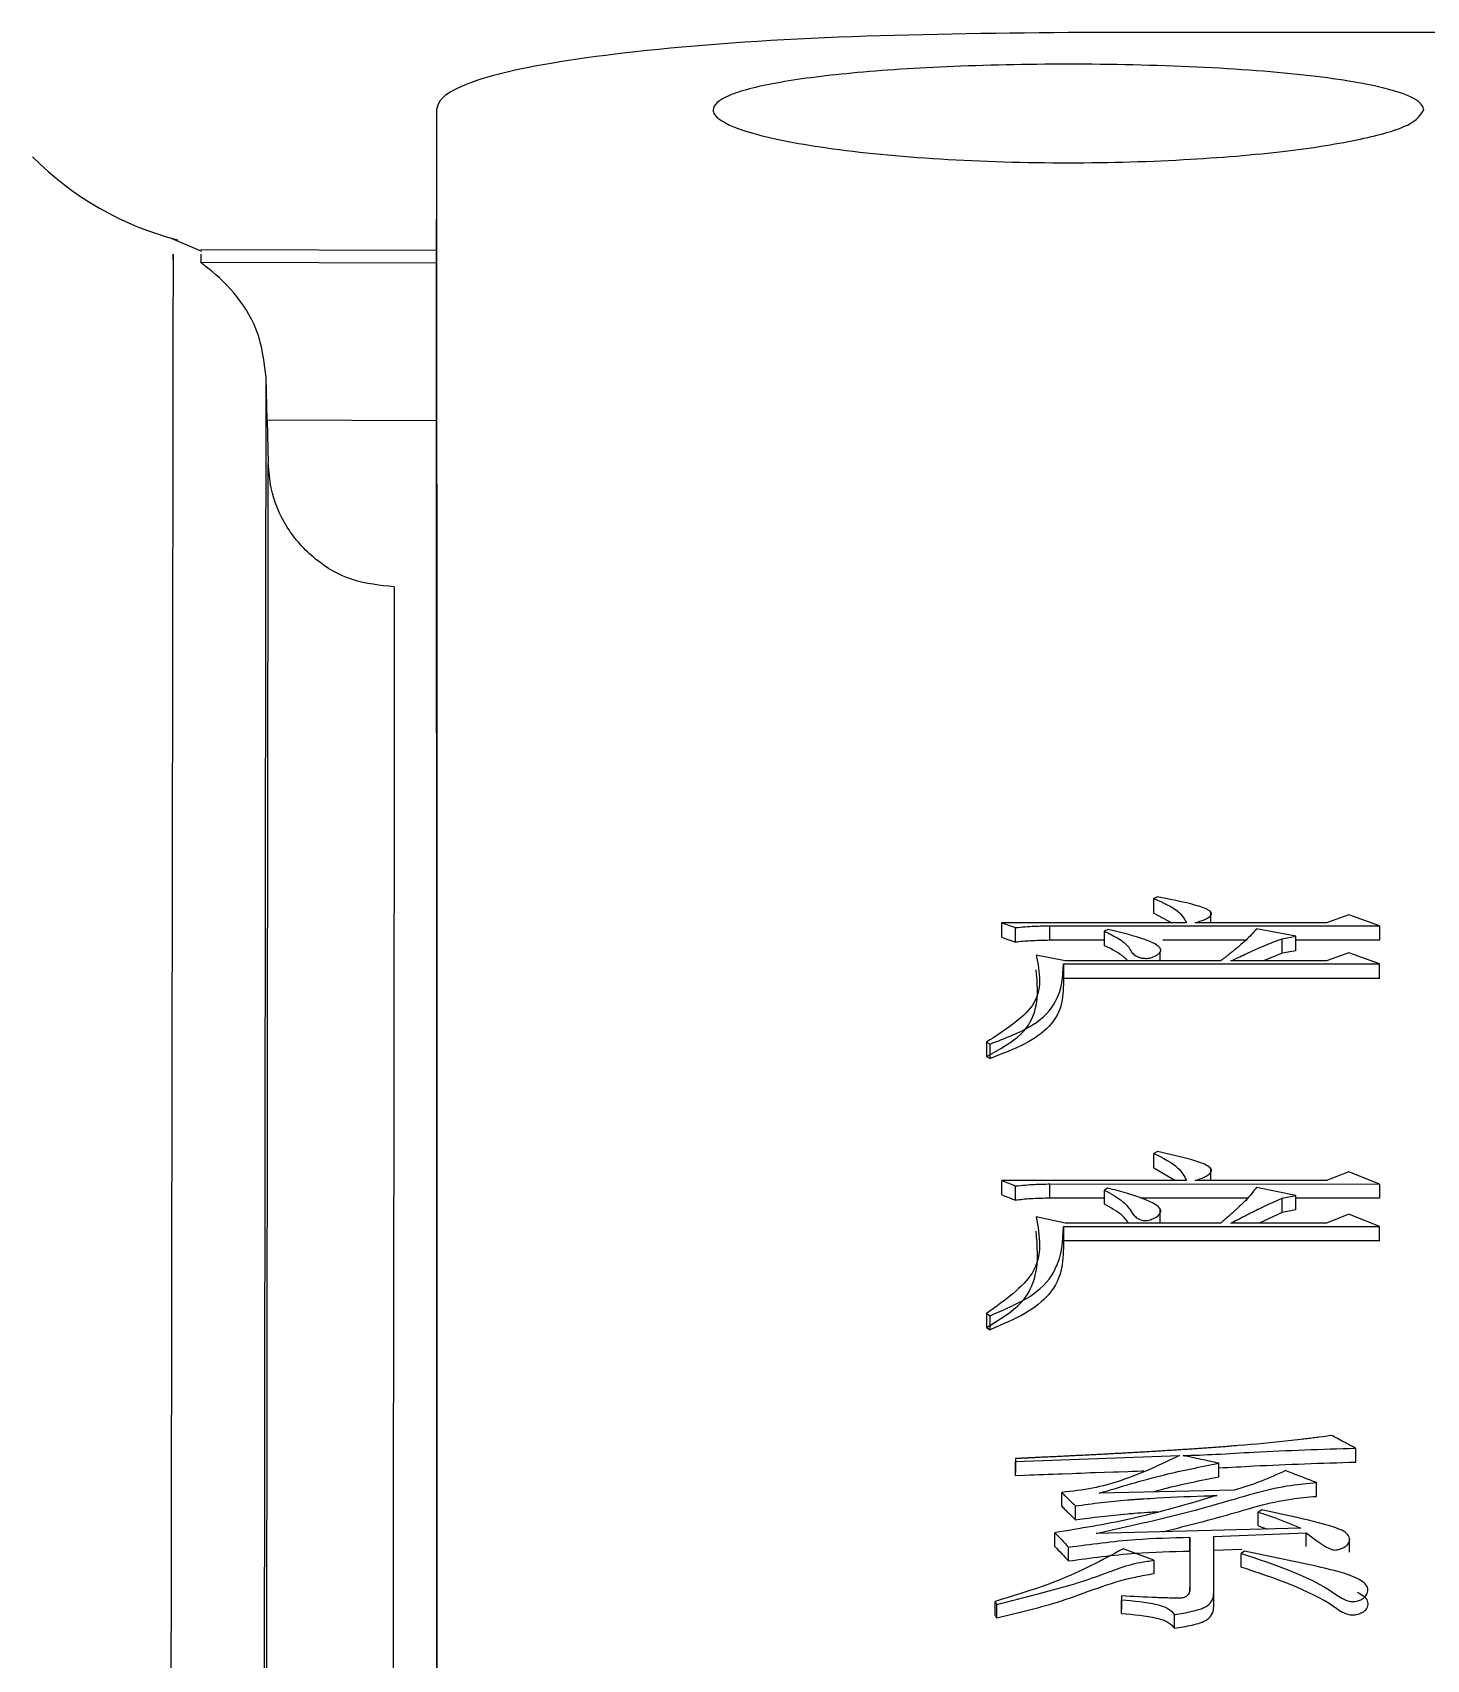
# Model space of a CAD drawing. Header units: millimetres. Extents: x 2136 to 4572, y 748 to 2471.
# Drawn here: x 2803.04 to 2811.86, y 2280.38 to 2290.67 of the extents above; entities that cross this region are included whole.
import ezdxf

# ---------------------------------------------------------------- set-up
doc = ezdxf.new("R2010")
doc.units = ezdxf.units.MM

msp = doc.modelspace()

# ---------------------------------------------------------------- linework, layer by layer
at = {"color": 7, "linetype": 'Continuous', "lineweight": 25}
for p, q in [((2846.594, 2290.672), (2809.594, 2290.674)), ((2805.594, 2290.191), (2805.594, 2289.5)), ((2804.108, 2289.288), (2803.905, 2289.374)), ((2805.594, 2289.295), (2804.101, 2289.298)), ((2804.101, 2289.271), (2804.101, 2289.22)), ((2804.101, 2289.22), (2805.594, 2289.216)), ((2804.515, 2288.489), (2804.515, 2288.491)), ((2804.522, 2288.22), (2804.515, 2288.491)), ((2804.522, 2288.22), (2804.528, 2287.949)), ((2805.594, 2288.217), (2804.522, 2288.22)), ((2810.158, 2285.204), (2810.136, 2285.193)), ((2810.136, 2285.1), (2810.136, 2285.193)), ((2809.173, 2284.948), (2809.173, 2285.04)), ((2809.173, 2285.04), (2809.26, 2285.009)), ((2810.342, 2285.04), (2809.173, 2285.04)), ((2810.136, 2285.1), (2810.25, 2285.04)), ((2811.229, 2285.04), (2810.396, 2285.04)), ((2810.495, 2285.04), (2810.495, 2285.11)), ((2811.369, 2285.09), (2811.229, 2285.04)), ((2811.564, 2285.02), (2811.369, 2285.09)), ((2809.26, 2284.917), (2809.26, 2285.009)), ((2809.476, 2284.929), (2809.476, 2285.021)), ((2809.476, 2285.021), (2811.564, 2285.02)), ((2809.822, 2284.894), (2809.822, 2284.986)), ((2811.034, 2284.955), (2810.785, 2285.001)), ((2810.947, 2284.939), (2811.034, 2284.955)), ((2810.947, 2284.848), (2810.947, 2284.939)), ((2811.034, 2284.863), (2811.034, 2284.955)), ((2811.564, 2285.02), (2811.564, 2284.929)), ((2809.574, 2284.799), (2809.39, 2284.834)), ((2809.822, 2284.929), (2809.476, 2284.929)), ((2810.176, 2284.873), (2810.176, 2284.877)), ((2810.176, 2284.799), (2810.176, 2284.859)), ((2810.717, 2284.929), (2810.192, 2284.929)), ((2810.947, 2284.848), (2810.829, 2284.799)), ((2811.034, 2284.863), (2810.947, 2284.848)), ((2811.564, 2284.929), (2811.034, 2284.929)), ((2811.369, 2284.85), (2811.229, 2284.799)), ((2811.564, 2284.779), (2811.369, 2284.85)), ((2809.563, 2284.78), (2809.563, 2284.688)), ((2809.563, 2284.78), (2811.564, 2284.779)), ((2810.558, 2284.799), (2809.574, 2284.799)), ((2811.229, 2284.799), (2810.623, 2284.799)), ((2811.564, 2284.688), (2811.564, 2284.779)), ((2811.564, 2284.688), (2809.563, 2284.688)), ((2809.076, 2284.284), (2809.076, 2284.193)), ((2809.076, 2284.284), (2809.098, 2284.272)), ((2809.098, 2284.181), (2809.098, 2284.272)), ((2809.076, 2284.193), (2809.098, 2284.181)), ((2810.158, 2283.592), (2810.136, 2283.579)), ((2810.136, 2283.489), (2810.136, 2283.579)), ((2809.173, 2283.318), (2809.173, 2283.408)), ((2809.173, 2283.408), (2809.26, 2283.374)), ((2810.342, 2283.408), (2809.173, 2283.408)), ((2810.136, 2283.489), (2810.272, 2283.408)), ((2811.229, 2283.408), (2810.396, 2283.408)), ((2810.495, 2283.408), (2810.495, 2283.487)), ((2811.369, 2283.464), (2811.229, 2283.408)), ((2811.564, 2283.386), (2811.369, 2283.464)), ((2809.26, 2283.284), (2809.26, 2283.374)), ((2809.476, 2283.297), (2809.476, 2283.387)), ((2809.476, 2283.387), (2811.564, 2283.386)), ((2809.822, 2283.297), (2809.476, 2283.297)), ((2809.844, 2283.361), (2809.822, 2283.348)), ((2810.728, 2283.297), (2810.055, 2283.297)), ((2811.034, 2283.313), (2810.785, 2283.365)), ((2810.947, 2283.296), (2811.034, 2283.313)), ((2810.947, 2283.206), (2810.947, 2283.296)), ((2811.034, 2283.223), (2811.034, 2283.313)), ((2811.564, 2283.297), (2811.034, 2283.297)), ((2811.564, 2283.386), (2811.564, 2283.297)), ((2810.175, 2283.139), (2810.175, 2283.23)), ((2810.947, 2283.206), (2810.801, 2283.139)), ((2811.034, 2283.223), (2810.947, 2283.206)), ((2811.369, 2283.196), (2811.229, 2283.139)), ((2811.564, 2283.117), (2811.369, 2283.196)), ((2809.574, 2283.139), (2809.39, 2283.179)), ((2809.563, 2283.117), (2809.563, 2283.028)), ((2809.563, 2283.117), (2811.564, 2283.117)), ((2810.558, 2283.139), (2809.574, 2283.139)), ((2811.229, 2283.139), (2810.623, 2283.139)), ((2811.564, 2283.028), (2811.564, 2283.117)), ((2811.564, 2283.028), (2809.563, 2283.028)), ((2809.076, 2282.567), (2809.076, 2282.478)), ((2809.076, 2282.567), (2809.098, 2282.553)), ((2809.076, 2282.478), (2809.098, 2282.464)), ((2809.098, 2282.464), (2809.098, 2282.553)), ((2809.26, 2281.649), (2809.26, 2281.561)), ((2811.413, 2281.627), (2811.413, 2281.715)), ((2809.26, 2281.542), (2809.26, 2281.63)), ((2809.26, 2281.542), (2809.26, 2281.561)), ((2810.547, 2281.533), (2810.547, 2281.62)), ((2809.552, 2281.348), (2809.552, 2281.435)), ((2810.645, 2281.449), (2809.79, 2281.43)), ((2811.164, 2281.41), (2811.164, 2281.497)), ((2809.639, 2281.261), (2809.639, 2281.349)), ((2810.796, 2281.223), (2810.796, 2281.31)), ((2809.509, 2281.093), (2809.509, 2281.18)), ((2810.363, 2281.151), (2810.363, 2280.854)), ((2810.515, 2281.156), (2811.099, 2281.18)), ((2810.515, 2280.799), (2810.515, 2281.156)), ((2810.796, 2281.223), (2810.854, 2281.203)), ((2811.374, 2281.13), (2811.374, 2281.144)), ((2811.374, 2281.057), (2811.374, 2281.127)), ((2809.595, 2281.001), (2809.595, 2281.088)), ((2810.136, 2281.005), (2809.941, 2281.078)), ((2810.363, 2281.064), (2810.363, 2280.811)), ((2810.515, 2281.069), (2810.693, 2281.076)), ((2810.709, 2281.064), (2810.688, 2281.049)), ((2810.688, 2280.962), (2810.688, 2281.049)), ((2810.136, 2281.005), (2810.136, 2280.919)), ((2809.13, 2280.659), (2809.13, 2280.745)), ((2809.931, 2280.78), (2809.931, 2280.693)), ((2809.931, 2280.669), (2809.931, 2280.755)), ((2810.515, 2280.713), (2810.515, 2280.799)), ((2809.931, 2280.669), (2809.931, 2280.693)), ((2810.266, 2280.575), (2810.266, 2280.661))]:
    msp.add_line(p, q, dxfattribs=at)
at = {"color": 7, "linetype": 'Continuous', "lineweight": 25, "flags": 128}
for points in [[(2809.844, 2284.997), (2809.839, 2284.994), (2809.83, 2284.99), (2809.822, 2284.986)], [(2809.822, 2283.258), (2809.822, 2283.291), (2809.822, 2283.32), (2809.822, 2283.348)], [(2809.26, 2281.63), (2809.779, 2281.649), (2810.298, 2281.668)], [(2809.26, 2281.542), (2809.319, 2281.545), (2809.349, 2281.546), (2809.378, 2281.547), (2809.408, 2281.548), (2809.438, 2281.549), (2809.467, 2281.55), (2809.497, 2281.551), (2809.527, 2281.552), (2809.556, 2281.553), (2809.616, 2281.555), (2809.645, 2281.556), (2809.675, 2281.557), (2809.704, 2281.559), (2809.734, 2281.56), (2809.764, 2281.561), (2809.882, 2281.565), (2809.912, 2281.566), (2809.971, 2281.568), (2810.001, 2281.569), (2810.03, 2281.57), (2810.06, 2281.571), (2810.072, 2281.572)], [(2810.818, 2281.325), (2810.807, 2281.317), (2810.796, 2281.31)], [(2811.066, 2281.209), (2810.418, 2281.192), (2809.769, 2281.175)], [(2810.363, 2281.064), (2810.363, 2281.093), (2810.363, 2281.122), (2810.363, 2281.151)], [(2809.141, 2280.639), (2809.141, 2280.675), (2809.141, 2280.7), (2809.141, 2280.726)]]:
    msp.add_lwpolyline(points, dxfattribs=at)
at = {"color": 7, "linetype": 'Continuous', "lineweight": 25}
msp.add_arc((2804.454, 2291.298), 2, 224.8775, 255.5765, dxfattribs=at)
for points, knots in [([(2809.594, 2290.674), (2809.1, 2290.668), (2808.111, 2290.657), (2806.825, 2290.564), (2805.942, 2290.424), (2805.619, 2290.286), (2805.599, 2290.204), (2805.594, 2290.184)], [0, 0, 0, 0, 0.247809, 0.496064, 0.726764, 0.933891, 1, 1, 1, 1]), ([(2811.844, 2290.184), (2811.824, 2290.152), (2811.782, 2290.087), (2811.46, 2289.995), (2810.972, 2289.917), (2810.312, 2289.862), (2809.532, 2289.842), (2808.719, 2289.869), (2808.007, 2289.942), (2807.522, 2290.044), (2807.36, 2290.129), (2807.334, 2290.206), (2807.416, 2290.278), (2807.726, 2290.359), (2808.218, 2290.422), (2808.876, 2290.465), (2809.657, 2290.479), (2810.47, 2290.459), (2811.182, 2290.403), (2811.665, 2290.317), (2811.833, 2290.238), (2811.842, 2290.194), (2811.844, 2290.184)], [0, 0, 0, 0, 0.046277, 0.09272, 0.141716, 0.195191, 0.253686, 0.315262, 0.376912, 0.43437, 0.485817, 0.500005, 0.546255, 0.592702, 0.641799, 0.695156, 0.753515, 0.815398, 0.876863, 0.934161, 0.985737, 1, 1, 1, 1]), ([(2805.594, 2290.184), (2805.594, 2290.08), (2805.594, 2289.559), (2805.595, 2288.192), (2805.595, 2286.033), (2805.595, 2283.414), (2805.595, 2280.952), (2805.595, 2277.444), (2805.595, 2274.301), (2805.595, 2269.986), (2805.595, 2265.299), (2805.595, 2260.167), (2805.595, 2254.743), (2805.595, 2250.184), (2805.595, 2244.262), (2805.595, 2239.356), (2805.595, 2232.677), (2805.595, 2228.384), (2805.595, 2225.383)], [0, 0, 0, 0, 0.020124, 0.100733, 0.181328, 0.221587, 0.302184, 0.342442, 0.423039, 0.463298, 0.543894, 0.624491, 0.664749, 0.745346, 0.785604, 0.8662, 0.906458, 1, 1, 1, 1]), ([(2805.595, 2259.094), (2805.595, 2260.279), (2805.595, 2262.532), (2805.595, 2266.573), (2805.595, 2270.28), (2805.595, 2274.515), (2805.595, 2277.589), (2805.595, 2281.001), (2805.595, 2283.978), (2805.595, 2286.322), (2805.594, 2288.262), (2805.594, 2288.996), (2805.594, 2289.493)], [0, 0, 0, 0, 0.072858, 0.13859, 0.270184, 0.335916, 0.467513, 0.533245, 0.664841, 0.796434, 0.862166, 1, 1, 1, 1]), ([(2803.926, 2289.236), (2803.926, 2289.264), (2803.926, 2289.353), (2803.925, 2288.367), (2803.922, 2286.354), (2803.917, 2283.291), (2803.912, 2279.903), (2803.907, 2276.565), (2803.902, 2273.496), (2803.897, 2269.852), (2803.89, 2265.582), (2803.883, 2260.936), (2803.875, 2255.989), (2803.867, 2250.819), (2803.858, 2245.134), (2803.848, 2238.937), (2803.837, 2232.253), (2803.83, 2227.563), (2803.826, 2225.169)], [0, 0, 0, 0, 0.039342, 0.122943, 0.206183, 0.289063, 0.371582, 0.416612, 0.465601, 0.518547, 0.575452, 0.636313, 0.690059, 0.746552, 0.805793, 0.867782, 0.932518, 1, 1, 1, 1]), ([(2804.515, 2288.491), (2804.505, 2288.575), (2804.482, 2288.761), (2804.348, 2289), (2804.197, 2289.147), (2804.11, 2289.209), (2804.103, 2289.217), (2804.101, 2289.22)], [0, 0, 0, 0, 0.202377, 0.447822, 0.758573, 0.919939, 1, 1, 1, 1]), ([(2804.431, 2225.033), (2804.436, 2228.332), (2804.445, 2234.931), (2804.458, 2244.361), (2804.47, 2253.242), (2804.481, 2261.399), (2804.49, 2268.7), (2804.499, 2275.017), (2804.505, 2280.241), (2804.51, 2284.289), (2804.513, 2286.693), (2804.515, 2288.007), (2804.515, 2288.328), (2804.515, 2288.489)], [0, 0, 0, 0, 0.0981345, 0.196269, 0.2944034, 0.3925379, 0.4906723, 0.5888066, 0.686941, 0.7850753, 0.8832097, 0.9416048, 1, 1, 1, 1]), ([(2804.445, 2224.984), (2804.448, 2227.37), (2804.455, 2232.077), (2804.464, 2238.826), (2804.473, 2245.169), (2804.481, 2251.064), (2804.488, 2256.494), (2804.496, 2262.227), (2804.504, 2267.996), (2804.511, 2273.476), (2804.517, 2277.943), (2804.521, 2281.466), (2804.524, 2284.129), (2804.526, 2286.029), (2804.528, 2287.26), (2804.528, 2287.774), (2804.528, 2287.924), (2804.528, 2287.949)], [0, 0, 0, 0, 0.07139, 0.140843, 0.208359, 0.273937, 0.337578, 0.399281, 0.488173, 0.572709, 0.652888, 0.72871, 0.800173, 0.867277, 0.930021, 0.988406, 1, 1, 1, 1]), ([(2805.326, 2287.166), (2805.237, 2287.175), (2805.057, 2287.193), (2804.818, 2287.331), (2804.637, 2287.535), (2804.544, 2287.754), (2804.533, 2287.897), (2804.528, 2287.949)], [0, 0, 0, 0, 0.217636, 0.435267, 0.653067, 0.871221, 1, 1, 1, 1]), ([(2805.326, 2287.166), (2805.326, 2287.073), (2805.326, 2286.903), (2805.326, 2286.456), (2805.325, 2285.915), (2805.325, 2285.239), (2805.324, 2284.432), (2805.323, 2283.492), (2805.321, 2282.42), (2805.319, 2280.711), (2805.316, 2278.024), (2805.311, 2273.875), (2805.304, 2268.658), (2805.297, 2263.051), (2805.289, 2257.374), (2805.282, 2251.907), (2805.273, 2245.894), (2805.264, 2239.347), (2805.255, 2232.304), (2805.248, 2227.361), (2805.244, 2224.847)], [0, 0, 0, 0, 0.037781, 0.069081, 0.100468, 0.131943, 0.163506, 0.195157, 0.226895, 0.258722, 0.330934, 0.408983, 0.49287, 0.582593, 0.645672, 0.711347, 0.779618, 0.850484, 0.923944, 1, 1, 1, 1]), ([(2810.136, 2285.193), (2810.193, 2285.167), (2810.294, 2285.123), (2810.327, 2285.065), (2810.342, 2285.04)], [0, 0, 0, 0, 0.5653913, 1, 1, 1, 1]), ([(2810.396, 2285.04), (2810.416, 2285.046), (2810.456, 2285.058), (2810.492, 2285.078), (2810.501, 2285.096), (2810.497, 2285.111), (2810.454, 2285.135), (2810.34, 2285.169), (2810.23, 2285.19), (2810.158, 2285.204)], [0, 0, 0, 0, 0.120783, 0.237942, 0.284243, 0.33082, 0.424981, 0.62081, 1, 1, 1, 1]), ([(2809.173, 2284.948), (2809.186, 2284.943), (2809.206, 2284.936), (2809.235, 2284.926), (2809.252, 2284.92), (2809.26, 2284.917)], [0, 0, 0, 0, 0.4286101, 0.7143044, 1, 1, 1, 1]), ([(2809.26, 2285.009), (2809.3, 2285.013), (2809.371, 2285.02), (2809.444, 2285.02), (2809.476, 2285.021)], [0, 0, 0, 0, 0.558835, 1, 1, 1, 1]), ([(2809.822, 2284.986), (2809.852, 2284.972), (2809.915, 2284.941), (2809.985, 2284.887), (2809.998, 2284.837), (2810.05, 2284.818), (2810.073, 2284.815), (2810.096, 2284.814), (2810.119, 2284.818), (2810.144, 2284.828), (2810.165, 2284.843), (2810.182, 2284.861), (2810.177, 2284.881), (2810.14, 2284.911), (2810.027, 2284.953), (2809.916, 2284.981), (2809.845, 2284.997), (2809.844, 2284.997)], [0, 0, 0, 0, 0.117809, 0.254848, 0.391031, 0.410857, 0.430654, 0.450876, 0.468611, 0.491916, 0.540003, 0.576761, 0.613939, 0.66464, 0.78945, 0.997759, 1, 1, 1, 1]), ([(2810.785, 2285.001), (2810.764, 2284.977), (2810.732, 2284.94), (2810.688, 2284.903), (2810.671, 2284.888), (2810.664, 2284.882), (2810.657, 2284.877), (2810.65, 2284.872), (2810.646, 2284.868), (2810.642, 2284.865), (2810.639, 2284.862), (2810.635, 2284.859), (2810.631, 2284.856), (2810.627, 2284.853), (2810.623, 2284.85), (2810.619, 2284.847), (2810.616, 2284.844), (2810.612, 2284.841), (2810.607, 2284.837), (2810.604, 2284.834), (2810.599, 2284.831), (2810.595, 2284.828), (2810.591, 2284.825), (2810.588, 2284.822), (2810.584, 2284.819), (2810.579, 2284.815), (2810.575, 2284.813), (2810.571, 2284.809), (2810.567, 2284.806), (2810.562, 2284.803), (2810.56, 2284.8), (2810.558, 2284.799)], [0, 0, 0, 0, 0.353012, 0.528911, 0.550896, 0.572881, 0.61685, 0.638835, 0.649827, 0.671812, 0.682805, 0.693797, 0.715782, 0.726774, 0.748759, 0.759751, 0.770744, 0.792728, 0.803721, 0.825705, 0.836698, 0.858683, 0.869675, 0.880667, 0.902652, 0.913644, 0.935629, 0.946622, 0.968606, 0.979599, 1, 1, 1, 1]), ([(2810.623, 2284.799), (2810.653, 2284.813), (2810.713, 2284.841), (2810.818, 2284.889), (2810.899, 2284.921), (2810.947, 2284.939)], [0, 0, 0, 0, 0.28957, 0.579171, 1, 1, 1, 1]), ([(2809.39, 2284.834), (2809.412, 2284.725), (2809.453, 2284.529), (2809.192, 2284.36), (2809.076, 2284.284)], [0, 0, 0, 0, 0.55707, 1, 1, 1, 1]), ([(2809.476, 2284.929), (2809.435, 2284.928), (2809.362, 2284.927), (2809.291, 2284.92), (2809.26, 2284.917)], [0, 0, 0, 0, 0.561086, 1, 1, 1, 1]), ([(2809.969, 2284.799), (2809.965, 2284.803), (2809.939, 2284.834), (2809.883, 2284.866), (2809.829, 2284.891), (2809.822, 2284.894)], [0, 0, 0, 0, 0.110635, 0.886447, 1, 1, 1, 1]), ([(2809.076, 2284.193), (2809.158, 2284.239), (2809.319, 2284.329), (2809.411, 2284.524), (2809.398, 2284.66), (2809.39, 2284.743)], [0, 0, 0, 0, 0.284866, 0.563033, 1, 1, 1, 1]), ([(2809.098, 2284.272), (2809.196, 2284.31), (2809.391, 2284.384), (2809.553, 2284.567), (2809.559, 2284.699), (2809.563, 2284.78)], [0, 0, 0, 0, 0.2878172, 0.565935, 1, 1, 1, 1]), ([(2809.563, 2284.688), (2809.562, 2284.583), (2809.561, 2284.437), (2809.328, 2284.268), (2809.175, 2284.211), (2809.098, 2284.181)], [0, 0, 0, 0, 0.551532, 0.772844, 1, 1, 1, 1]), ([(2810.136, 2283.579), (2810.193, 2283.551), (2810.294, 2283.501), (2810.327, 2283.436), (2810.342, 2283.408)], [0, 0, 0, 0, 0.565391, 1, 1, 1, 1]), ([(2810.396, 2283.408), (2810.416, 2283.415), (2810.456, 2283.429), (2810.492, 2283.451), (2810.502, 2283.471), (2810.497, 2283.488), (2810.454, 2283.515), (2810.34, 2283.553), (2810.23, 2283.576), (2810.158, 2283.592)], [0, 0, 0, 0, 0.120818, 0.238007, 0.284295, 0.33086, 0.424999, 0.620775, 1, 1, 1, 1]), ([(2809.173, 2283.318), (2809.186, 2283.313), (2809.206, 2283.305), (2809.235, 2283.294), (2809.252, 2283.287), (2809.26, 2283.284)], [0, 0, 0, 0, 0.42861, 0.714304, 1, 1, 1, 1]), ([(2809.26, 2283.374), (2809.3, 2283.378), (2809.371, 2283.386), (2809.444, 2283.386), (2809.476, 2283.387)], [0, 0, 0, 0, 0.558835, 1, 1, 1, 1]), ([(2809.476, 2283.297), (2809.435, 2283.296), (2809.362, 2283.295), (2809.291, 2283.287), (2809.26, 2283.284)], [0, 0, 0, 0, 0.5610854, 1, 1, 1, 1]), ([(2809.822, 2283.348), (2809.861, 2283.327), (2809.931, 2283.288), (2809.985, 2283.229), (2810.008, 2283.186), (2810.037, 2283.165), (2810.058, 2283.158), (2810.071, 2283.155), (2810.087, 2283.155), (2810.109, 2283.159), (2810.137, 2283.169), (2810.165, 2283.185), (2810.18, 2283.207), (2810.179, 2283.229), (2810.145, 2283.261), (2810.069, 2283.294), (2809.961, 2283.33), (2809.884, 2283.35), (2809.844, 2283.361)], [0, 0, 0, 0, 0.156027, 0.282026, 0.363634, 0.404884, 0.41922, 0.430594, 0.442017, 0.458331, 0.488158, 0.530974, 0.573109, 0.616801, 0.655305, 0.770242, 0.882988, 1, 1, 1, 1]), ([(2810.785, 2283.365), (2810.764, 2283.338), (2810.732, 2283.296), (2810.688, 2283.255), (2810.671, 2283.239), (2810.664, 2283.232), (2810.657, 2283.226), (2810.65, 2283.22), (2810.646, 2283.216), (2810.642, 2283.213), (2810.639, 2283.209), (2810.635, 2283.206), (2810.631, 2283.203), (2810.627, 2283.199), (2810.623, 2283.196), (2810.619, 2283.192), (2810.616, 2283.189), (2810.612, 2283.186), (2810.607, 2283.182), (2810.604, 2283.179), (2810.599, 2283.175), (2810.595, 2283.171), (2810.591, 2283.168), (2810.588, 2283.165), (2810.584, 2283.162), (2810.579, 2283.158), (2810.575, 2283.154), (2810.571, 2283.15), (2810.567, 2283.147), (2810.562, 2283.143), (2810.56, 2283.141), (2810.558, 2283.139)], [0, 0, 0, 0, 0.353012, 0.528911, 0.550896, 0.572881, 0.61685, 0.638835, 0.649827, 0.671812, 0.682805, 0.693797, 0.715782, 0.726774, 0.748759, 0.759751, 0.770744, 0.792728, 0.803721, 0.825706, 0.836698, 0.858683, 0.869675, 0.880667, 0.902652, 0.913645, 0.935629, 0.946622, 0.968606, 0.979599, 1, 1, 1, 1]), ([(2810.623, 2283.139), (2810.653, 2283.155), (2810.713, 2283.186), (2810.818, 2283.24), (2810.899, 2283.275), (2810.947, 2283.296)], [0, 0, 0, 0, 0.28957, 0.579171, 1, 1, 1, 1]), ([(2809.976, 2283.139), (2809.962, 2283.157), (2809.929, 2283.201), (2809.862, 2283.237), (2809.822, 2283.258)], [0, 0, 0, 0, 0.408631, 1, 1, 1, 1]), ([(2809.39, 2283.179), (2809.412, 2283.057), (2809.453, 2282.838), (2809.192, 2282.65), (2809.076, 2282.567)], [0, 0, 0, 0, 0.55707, 1, 1, 1, 1]), ([(2809.076, 2282.478), (2809.158, 2282.528), (2809.319, 2282.628), (2809.411, 2282.845), (2809.398, 2282.996), (2809.39, 2283.089)], [0, 0, 0, 0, 0.284866, 0.563033, 1, 1, 1, 1]), ([(2809.098, 2282.553), (2809.196, 2282.595), (2809.391, 2282.677), (2809.553, 2282.88), (2809.559, 2283.028), (2809.563, 2283.117)], [0, 0, 0, 0, 0.287817, 0.565935, 1, 1, 1, 1]), ([(2809.563, 2283.028), (2809.562, 2282.911), (2809.561, 2282.748), (2809.328, 2282.561), (2809.175, 2282.497), (2809.098, 2282.464)], [0, 0, 0, 0, 0.551532, 0.772844, 1, 1, 1, 1]), ([(2811.261, 2281.795), (2811.235, 2281.791), (2811.196, 2281.786), (2811.151, 2281.78), (2811.118, 2281.776), (2811.092, 2281.773), (2811.046, 2281.767), (2810.909, 2281.751), (2810.763, 2281.738), (2810.629, 2281.728), (2810.589, 2281.724), (2810.556, 2281.722), (2810.523, 2281.719), (2810.496, 2281.718), (2810.463, 2281.715), (2810.436, 2281.713), (2810.403, 2281.711), (2810.376, 2281.709), (2810.343, 2281.707), (2810.309, 2281.705), (2810.276, 2281.703), (2810.242, 2281.7), (2810.216, 2281.699), (2810.182, 2281.697), (2810.155, 2281.695), (2810.122, 2281.693), (2810.088, 2281.691), (2810.055, 2281.689), (2810.022, 2281.687), (2809.995, 2281.686), (2809.961, 2281.684), (2809.934, 2281.682), (2809.901, 2281.681), (2809.867, 2281.679), (2809.834, 2281.677), (2809.8, 2281.675), (2809.774, 2281.674), (2809.74, 2281.672), (2809.713, 2281.671), (2809.68, 2281.669), (2809.653, 2281.668), (2809.629, 2281.667), (2809.613, 2281.666), (2809.596, 2281.665), (2809.579, 2281.664), (2809.562, 2281.663), (2809.549, 2281.663), (2809.532, 2281.662), (2809.519, 2281.661), (2809.502, 2281.66), (2809.485, 2281.66), (2809.468, 2281.659), (2809.452, 2281.658), (2809.438, 2281.657), (2809.421, 2281.657), (2809.408, 2281.656), (2809.395, 2281.655), (2809.385, 2281.655), (2809.374, 2281.654), (2809.366, 2281.654), (2809.358, 2281.653), (2809.349, 2281.653), (2809.341, 2281.653), (2809.333, 2281.652), (2809.326, 2281.652), (2809.317, 2281.652), (2809.311, 2281.651), (2809.302, 2281.651), (2809.294, 2281.65), (2809.286, 2281.65), (2809.277, 2281.65), (2809.269, 2281.649), (2809.263, 2281.649), (2809.26, 2281.649)], [0, 0, 0, 0, 0.039919, 0.059879, 0.069858, 0.089818, 0.099798, 0.139719, 0.299508, 0.319468, 0.339427, 0.359387, 0.369367, 0.389326, 0.399306, 0.419265, 0.429245, 0.449205, 0.459184, 0.479144, 0.499103, 0.509083, 0.529043, 0.539022, 0.558982, 0.568962, 0.588921, 0.608881, 0.61886, 0.63882, 0.648799, 0.668759, 0.678739, 0.698698, 0.718658, 0.728637, 0.748597, 0.758577, 0.778536, 0.788516, 0.808475, 0.818455, 0.823445, 0.833425, 0.843404, 0.848394, 0.858374, 0.863364, 0.873344, 0.878333, 0.888313, 0.898293, 0.903283, 0.913263, 0.918252, 0.928232, 0.933222, 0.938212, 0.943202, 0.948192, 0.950687, 0.955676, 0.960666, 0.963161, 0.968151, 0.970646, 0.975636, 0.978131, 0.983121, 0.988111, 0.990605, 0.995303, 1, 1, 1, 1]), ([(2811.413, 2281.715), (2811.387, 2281.728), (2811.337, 2281.755), (2811.286, 2281.782), (2811.261, 2281.795)], [0, 0, 0, 0, 0.5, 1, 1, 1, 1]), ([(2809.26, 2281.649), (2809.26, 2281.647), (2809.26, 2281.643), (2809.26, 2281.638), (2809.26, 2281.634), (2809.26, 2281.631), (2809.26, 2281.63)], [0, 0, 0, 0, 0.34, 0.56, 0.78, 1, 1, 1, 1]), ([(2810.298, 2281.668), (2810.179, 2281.611), (2810.013, 2281.532), (2809.75, 2281.457), (2809.618, 2281.442), (2809.552, 2281.435)], [0, 0, 0, 0, 0.5523735, 0.7751101, 1, 1, 1, 1]), ([(2810.32, 2281.668), (2810.389, 2281.67), (2810.539, 2281.676), (2810.902, 2281.699), (2811.197, 2281.708), (2811.413, 2281.715)], [0, 0, 0, 0, 0.189811, 0.410522, 1, 1, 1, 1]), ([(2810.547, 2281.62), (2810.509, 2281.628), (2810.434, 2281.644), (2810.358, 2281.66), (2810.32, 2281.668)], [0, 0, 0, 0, 0.5, 1, 1, 1, 1]), ([(2809.79, 2281.43), (2809.926, 2281.471), (2810.168, 2281.544), (2810.431, 2281.597), (2810.547, 2281.62)], [0, 0, 0, 0, 0.5589855, 1, 1, 1, 1]), ([(2810.547, 2281.59), (2810.621, 2281.594), (2810.908, 2281.611), (2811.197, 2281.62), (2811.413, 2281.627)], [0, 0, 0, 0, 0.25589, 1, 1, 1, 1]), ([(2810.969, 2281.573), (2810.915, 2281.548), (2810.815, 2281.502), (2810.699, 2281.466), (2810.645, 2281.449)], [0, 0, 0, 0, 0.534115, 1, 1, 1, 1]), ([(2811.164, 2281.497), (2811.131, 2281.51), (2811.066, 2281.535), (2811.001, 2281.56), (2810.969, 2281.573)], [0, 0, 0, 0, 0.5, 1, 1, 1, 1]), ([(2809.552, 2281.435), (2809.559, 2281.427), (2809.574, 2281.413), (2809.603, 2281.384), (2809.625, 2281.363), (2809.639, 2281.349)], [0, 0, 0, 0, 0.257188, 0.514375, 1, 1, 1, 1]), ([(2809.769, 2281.175), (2809.868, 2281.197), (2810.153, 2281.259), (2810.559, 2281.363), (2810.908, 2281.474), (2811.109, 2281.492), (2811.164, 2281.497)], [0, 0, 0, 0, 0.210989, 0.603931, 0.893482, 1, 1, 1, 1]), ([(2810.128, 2281.438), (2810.153, 2281.445), (2810.286, 2281.483), (2810.43, 2281.51), (2810.547, 2281.533)], [0, 0, 0, 0, 0.187191, 1, 1, 1, 1]), ([(2810.536, 2281.416), (2810.355, 2281.362), (2810.03, 2281.265), (2809.668, 2281.206), (2809.509, 2281.18)], [0, 0, 0, 0, 0.5582866, 1, 1, 1, 1]), ([(2809.552, 2281.348), (2809.559, 2281.34), (2809.574, 2281.325), (2809.603, 2281.297), (2809.625, 2281.275), (2809.639, 2281.261)], [0, 0, 0, 0, 0.2574572, 0.5149143, 1, 1, 1, 1]), ([(2809.639, 2281.349), (2809.693, 2281.357), (2809.774, 2281.368), (2809.884, 2281.38), (2809.943, 2281.385), (2809.978, 2281.388), (2809.987, 2281.389), (2809.995, 2281.389), (2810.004, 2281.39), (2810.014, 2281.391), (2810.025, 2281.392), (2810.035, 2281.392), (2810.044, 2281.393), (2810.056, 2281.394), (2810.093, 2281.396), (2810.24, 2281.405), (2810.395, 2281.411), (2810.522, 2281.415), (2810.536, 2281.416)], [0, 0, 0, 0, 0.185843, 0.278745, 0.371654, 0.383266, 0.394877, 0.400683, 0.412294, 0.423905, 0.435517, 0.447128, 0.458739, 0.464545, 0.487768, 0.580663, 0.952366, 1, 1, 1, 1]), ([(2810.189, 2281.186), (2810.328, 2281.22), (2810.6, 2281.288), (2810.908, 2281.387), (2811.11, 2281.405), (2811.164, 2281.41)], [0, 0, 0, 0, 0.4335364, 0.8480804, 1, 1, 1, 1]), ([(2809.639, 2281.261), (2809.748, 2281.276), (2809.871, 2281.292), (2810.024, 2281.304), (2810.073, 2281.308), (2810.115, 2281.31), (2810.136, 2281.312), (2810.15, 2281.313), (2810.157, 2281.313)], [0, 0, 0, 0, 0.640516, 0.720423, 0.880251, 0.920204, 0.960157, 1, 1, 1, 1]), ([(2810.796, 2281.31), (2810.831, 2281.299), (2810.895, 2281.278), (2810.983, 2281.243), (2811.039, 2281.22), (2811.066, 2281.209)], [0, 0, 0, 0, 0.367027, 0.683421, 1, 1, 1, 1]), ([(2811.099, 2281.18), (2811.143, 2281.145), (2811.19, 2281.106), (2811.26, 2281.074), (2811.275, 2281.07), (2811.29, 2281.07), (2811.309, 2281.074), (2811.336, 2281.084), (2811.364, 2281.102), (2811.378, 2281.13), (2811.372, 2281.158), (2811.347, 2281.186), (2811.244, 2281.23), (2811.058, 2281.271), (2810.895, 2281.307), (2810.818, 2281.325)], [0, 0, 0, 0, 0.213502, 0.231462, 0.243028, 0.25469, 0.268683, 0.294821, 0.340397, 0.384399, 0.438731, 0.48193, 0.539954, 0.7829, 1, 1, 1, 1]), ([(2809.595, 2281.088), (2809.736, 2281.107), (2809.987, 2281.142), (2810.248, 2281.148), (2810.363, 2281.151)], [0, 0, 0, 0, 0.557505, 1, 1, 1, 1]), ([(2811.099, 2281.093), (2811.099, 2281.1), (2811.099, 2281.115), (2811.099, 2281.137), (2811.099, 2281.158), (2811.099, 2281.173), (2811.099, 2281.18)], [0, 0, 0, 0, 0.249999, 0.5, 0.75, 1, 1, 1, 1]), ([(2809.941, 2281.078), (2809.808, 2281.007), (2809.568, 2280.877), (2809.265, 2280.786), (2809.13, 2280.745)], [0, 0, 0, 0, 0.554583, 1, 1, 1, 1]), ([(2809.509, 2281.093), (2809.523, 2281.078), (2809.552, 2281.047), (2809.581, 2281.016), (2809.595, 2281.001)], [0, 0, 0, 0, 0.5, 1, 1, 1, 1]), ([(2809.595, 2281.001), (2809.736, 2281.02), (2809.987, 2281.055), (2810.248, 2281.061), (2810.363, 2281.064)], [0, 0, 0, 0, 0.55749, 1, 1, 1, 1]), ([(2810.688, 2281.049), (2810.904, 2280.977), (2811.156, 2280.893), (2811.329, 2280.758), (2811.378, 2280.745), (2811.395, 2280.743), (2811.411, 2280.745), (2811.431, 2280.749), (2811.453, 2280.758), (2811.477, 2280.777), (2811.491, 2280.803), (2811.491, 2280.835), (2811.466, 2280.866), (2811.38, 2280.917), (2811.114, 2280.98), (2810.87, 2281.03), (2810.709, 2281.064)], [0, 0, 0, 0, 0.369973, 0.433396, 0.441379, 0.448953, 0.456564, 0.46449, 0.480827, 0.49655, 0.526966, 0.55702, 0.587567, 0.618801, 0.747888, 1, 1, 1, 1]), ([(2809.141, 2280.726), (2809.228, 2280.748), (2809.442, 2280.802), (2809.75, 2280.886), (2809.97, 2280.983), (2810.107, 2281.001), (2810.136, 2281.005)], [0, 0, 0, 0, 0.257127, 0.627551, 0.922763, 1, 1, 1, 1]), ([(2811.423, 2280.803), (2811.438, 2280.795), (2811.467, 2280.779), (2811.49, 2280.749), (2811.491, 2280.716), (2811.477, 2280.69), (2811.453, 2280.672), (2811.431, 2280.663), (2811.411, 2280.658), (2811.395, 2280.657), (2811.378, 2280.658), (2811.329, 2280.671), (2811.156, 2280.806), (2810.903, 2280.89), (2810.688, 2280.962)], [0, 0, 0, 0, 0.050469, 0.09981, 0.148348, 0.197475, 0.222877, 0.249282, 0.262097, 0.274404, 0.286651, 0.299558, 0.402046, 1, 1, 1, 1]), ([(2810.136, 2280.919), (2810.096, 2280.912), (2809.879, 2280.876), (2809.587, 2280.745), (2809.28, 2280.672), (2809.141, 2280.639)], [0, 0, 0, 0, 0.1102202, 0.597884, 1, 1, 1, 1]), ([(2810.36, 2280.833), (2810.361, 2280.818), (2810.362, 2280.799), (2810.343, 2280.777), (2810.321, 2280.767), (2810.293, 2280.764), (2810.235, 2280.767), (2810.114, 2280.769), (2810.003, 2280.776), (2809.931, 2280.78)], [0, 0, 0, 0, 0.164101, 0.214047, 0.265056, 0.31784, 0.372519, 0.58801, 1, 1, 1, 1]), ([(2809.13, 2280.745), (2809.131, 2280.744), (2809.133, 2280.74), (2809.137, 2280.733), (2809.14, 2280.728), (2809.141, 2280.726)], [0, 0, 0, 0, 0.253292, 0.6266174, 1, 1, 1, 1]), ([(2809.931, 2280.78), (2809.931, 2280.777), (2809.931, 2280.772), (2809.931, 2280.766), (2809.931, 2280.761), (2809.931, 2280.757), (2809.931, 2280.755)], [0, 0, 0, 0, 0.34, 0.56, 0.78, 1, 1, 1, 1]), ([(2809.931, 2280.755), (2810.007, 2280.749), (2810.113, 2280.74), (2810.232, 2280.702), (2810.255, 2280.675), (2810.266, 2280.661)], [0, 0, 0, 0, 0.572733, 0.791395, 1, 1, 1, 1]), ([(2810.266, 2280.661), (2810.303, 2280.667), (2810.377, 2280.68), (2810.475, 2280.709), (2810.511, 2280.756), (2810.513, 2280.785), (2810.515, 2280.799)], [0, 0, 0, 0, 0.2925856, 0.5760087, 0.7889893, 1, 1, 1, 1]), ([(2809.141, 2280.639), (2809.14, 2280.641), (2809.138, 2280.644), (2809.135, 2280.651), (2809.132, 2280.656), (2809.13, 2280.659)], [0, 0, 0, 0, 0.253656, 0.507254, 1, 1, 1, 1]), ([(2809.931, 2280.669), (2810.007, 2280.662), (2810.113, 2280.654), (2810.232, 2280.616), (2810.255, 2280.588), (2810.266, 2280.575)], [0, 0, 0, 0, 0.5728883, 0.7915302, 1, 1, 1, 1]), ([(2810.266, 2280.575), (2810.303, 2280.581), (2810.377, 2280.593), (2810.475, 2280.622), (2810.511, 2280.67), (2810.513, 2280.699), (2810.515, 2280.713)], [0, 0, 0, 0, 0.292738, 0.576228, 0.789119, 1, 1, 1, 1])]:
    msp.add_open_spline(points, degree=3, knots=knots, dxfattribs=at)
msp.add_open_spline([(2809.509, 2281.18), (2809.523, 2281.165), (2809.552, 2281.134), (2809.581, 2281.103), (2809.595, 2281.088)], degree=3, dxfattribs=at)

doc.saveas('drawing.dxf')
